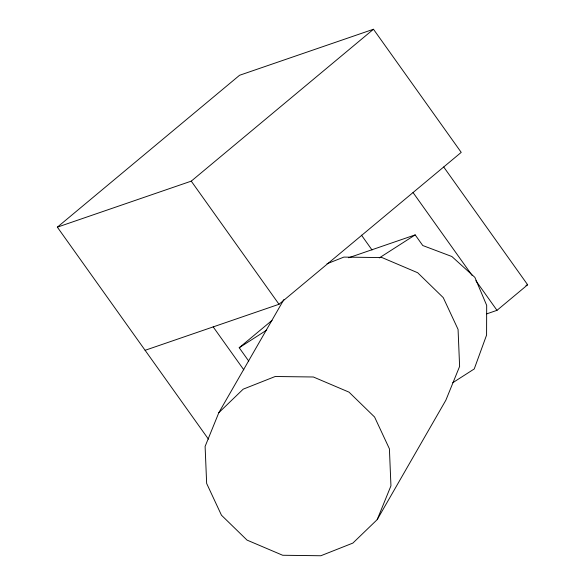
<?xml version="1.0" encoding="UTF-8"?>
<svg xmlns="http://www.w3.org/2000/svg" width="585" height="585" viewBox="0 0 585 585"><rect width="100%" height="100%" fill="white"/><g stroke="black" fill="none" stroke-linecap="round" stroke-linejoin="round"><path stroke-width="0.88" d="M283.871 299.564L218.848 412.644L205.108 446.421L206.651 483.444L221.466 515.217L247.031 540.101L282.672 555.26L320.843 555.75L352.872 543.085L377.208 519.604L445.865 400.198L459.613 366.422L458.07 329.399L443.254 297.626L417.69 272.742L382.049 257.59L343.878 257.093L327.015 263.762M377.208 519.604L390.948 485.828L389.405 448.805L374.59 417.032L349.026 392.147L313.385 376.989L275.213 376.499L243.184 389.171L218.848 412.644M208.435 439.159L57.352 227.163L239.565 75.275L373.471 29.25L461.221 152.378L279.008 304.273L145.102 350.298M57.352 227.163L191.258 181.138L373.471 29.25M248.735 361.091L239.214 347.731L272.018 320.383M486.735 313.86L496.994 310.335L527.648 284.778L443.708 166.988M239.214 347.731L266.694 330.108M379.277 257.919L415.182 234.892L422.765 245.524L451.854 256.508L474.866 277.356L486.683 305.377L486.581 335.073L474.238 368.952L452.746 382.736M348.682 257.751L415.182 234.892M525.944 285.363L527.648 284.778M413.047 192.545L472.175 275.513M475.868 280.698L496.994 310.335M361.479 235.17L372.038 249.985M191.258 181.138L279.008 304.273M213.189 326.891L243.806 369.844"/></g></svg>
